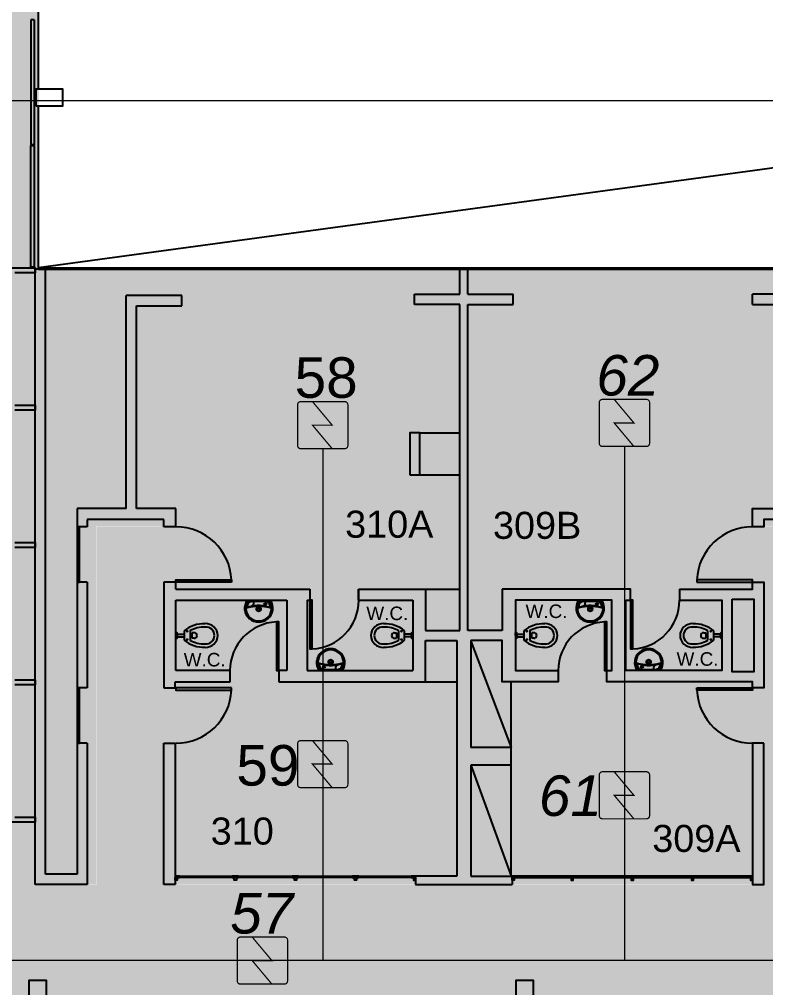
# Model space of a CAD drawing. Header units: metres. Extents: x -331 to 2982, y 362 to 2539.
# Drawn here: x 772.84 to 783.87, y 2203.98 to 2218.31 of the extents above; entities that cross this region are included whole.
import ezdxf
from ezdxf.enums import TextEntityAlignment as Align

# ---------------------------------------------------------------- set-up
doc = ezdxf.new("R2010")
doc.units = ezdxf.units.M
doc.layers.add('_corredores', color=251, linetype='Continuous', plot=False)
doc.layers.add('_salas', color=251, linetype='Continuous', plot=False)
for name, color, linetype in [('ALV', 251, 'Continuous'), ('CX', 251, 'Continuous'), ('Det', 251, 'Continuous'), ('DET. FUMAÇA', 1, 'Continuous'), ('Det_Vigas', 251, 'Continuous'), ('Div', 251, 'Continuous'), ('Est', 251, 'Continuous'), ('Mob', 251, 'Continuous'), ('Pis', 251, 'Continuous'), ('SALAS NOVAS', 7, 'Continuous'), ('Texto_Salas', 251, 'Continuous'), ('vid', 251, 'Continuous')]:
    doc.layers.add(name, color=color, linetype=linetype)
doc.styles.add('ARIAL', font='arial.ttf')
doc.styles.add('DESTAQUE', font='arial.ttf', dxfattribs={"height": 0.4})
doc.styles.add('X3G_ENTITY_1416C3BF', font='arial.ttf', dxfattribs={"height": 0.6})
doc.styles.add('X3G_ENTITY_1416C3C2', font='arial.ttf', dxfattribs={"height": 0.6})
doc.styles.add('X3G_ENTITY_1416C3C5', font='arial.ttf', dxfattribs={"height": 0.6})
doc.styles.add('X3G_ENTITY_1416C3C8', font='arial.ttf', dxfattribs={"height": 0.6})
doc.styles.add('X3G_ENTITY_1416C3CB', font='arial.ttf', dxfattribs={"height": 0.6})

# ---------------------------------------------------------------- blocks, each defined once
blk = doc.blocks.new('Detector de fumaça')
at = {"layer": 'DET. FUMAÇA', "linetype": 'Continuous', "lineweight": 15, "const_width": 0.0187}
blk.add_lwpolyline([(774.599, 539.816), (775.249, 539.816, -0.414214), (775.296, 539.769), (775.296, 539.167, -0.414214), (775.249, 539.12), (774.599, 539.12, -0.414214), (774.553, 539.167), (774.553, 539.769, -0.414214)], format="xyb", close=True, dxfattribs=at)
blk.add_lwpolyline([(774.773, 539.816), (775.064, 539.468), (774.773, 539.468), (775.064, 539.12)], dxfattribs=at)

msp = doc.modelspace()

# ---------------------------------------------------------------- hatches: boundary and pattern name
at = {"layer": '_corredores', "transparency": 33554508}
h = msp.add_hatch(color=256, dxfattribs=at)
h.dxf.hatch_style = 1
h.paths.add_polyline_path([(851.611, 2224.542), (870.381, 2224.542), (870.381, 2226.378), (870.191, 2226.378), (870.191, 2226.575), (870.005, 2226.762), (866.306, 2226.763), (866.29, 2226.729), (866.185, 2226.811), (865.424, 2227.572), (863.996, 2227.572), (862.567, 2227.572), (861.757, 2226.763), (861.722, 2226.763), (861.718, 2226.762), (861.705, 2226.761), (861.687, 2226.761), (858.092, 2226.763), (857.746, 2226.416), (857.399, 2226.763), (853.806, 2226.763), (853.79, 2226.729), (853.686, 2226.811), (852.924, 2227.572), (851.496, 2227.572), (849.749, 2227.572), (849.749, 2226.812), (849.609, 2226.812), (849.609, 2229.892), (844.805, 2229.892), (844.805, 2226.871), (844.864, 2226.812), (845.246, 2227.194), (845.628, 2226.812), (845.246, 2226.43), (844.805, 2226.871), (844.805, 2226.753), (844.815, 2226.763), (840.708, 2226.763), (840.376, 2226.43), (840.043, 2226.763), (836.436, 2226.763), (836.42, 2226.729), (836.316, 2226.811), (835.554, 2227.572), (834.126, 2227.572), (832.698, 2227.572), (831.888, 2226.763), (831.852, 2226.763), (831.849, 2226.762), (831.835, 2226.761), (831.817, 2226.761), (828.223, 2226.763), (827.876, 2226.416), (827.529, 2226.763), (823.936, 2226.763), (823.92, 2226.729), (823.815, 2226.811), (823.054, 2227.572), (821.626, 2227.572), (820.197, 2227.572), (819.387, 2226.763), (819.352, 2226.763), (819.348, 2226.762), (819.335, 2226.761), (819.317, 2226.761), (815.722, 2226.763), (815.376, 2226.416), (815.029, 2226.763), (811.436, 2226.763), (811.42, 2226.729), (811.315, 2226.811), (810.554, 2227.572), (809.126, 2227.572), (807.697, 2227.572), (806.887, 2226.763), (806.852, 2226.763), (806.848, 2226.762), (806.835, 2226.761), (806.817, 2226.761), (803.222, 2226.763), (802.876, 2226.416), (802.529, 2226.763), (798.936, 2226.763), (798.92, 2226.729), (798.815, 2226.811), (798.054, 2227.572), (796.626, 2227.572), (795.197, 2227.572), (794.387, 2226.763), (794.352, 2226.763), (794.348, 2226.762), (794.335, 2226.761), (794.317, 2226.761), (790.722, 2226.763), (790.376, 2226.416), (790.029, 2226.763), (786.436, 2226.763), (786.42, 2226.729), (786.315, 2226.811), (785.554, 2227.572), (784.126, 2227.572), (782.697, 2227.572), (781.887, 2226.763), (781.852, 2226.763), (781.848, 2226.762), (781.835, 2226.761), (781.817, 2226.761), (778.222, 2226.763), (777.876, 2226.416), (777.529, 2226.763), (773.936, 2226.763), (773.92, 2226.729), (773.816, 2226.811), (773.054, 2227.572), (771.626, 2227.572), (770.197, 2227.572), (769.387, 2226.763), (769.352, 2226.763), (769.348, 2226.762), (769.335, 2226.761), (769.317, 2226.761), (765.617, 2226.762), (765.431, 2226.575), (765.431, 2226.378), (765.241, 2226.378), (765.241, 2224.542), (770.086, 2224.542), (770.086, 2214.629), (770.226, 2214.629), (770.226, 2205.509), (767.338, 2205.509), (767.338, 2207.704), (766.211, 2207.704), (766.211, 2205.509), (751.111, 2205.509), (751.111, 2210.741), (749.911, 2210.741), (749.911, 2205.509), (746.061, 2205.509), (746.061, 2201.894), (748.431, 2201.894), (748.431, 2203.594), (748.031, 2203.594), (748.031, 2203.794), (754.456, 2203.794), (754.456, 2203.594), (754.131, 2203.594), (754.131, 2201.894), (754.456, 2201.894), (754.456, 2201.694), (754.456, 2201.169), (757.956, 2201.169), (757.956, 2203.569), (757.956, 2203.769), (768.011, 2203.769), (768.011, 2203.749), (768.816, 2203.749), (768.816, 2195.789), (767.986, 2195.789), (767.986, 2195.769), (762.346, 2195.769), (761.071, 2195.769), (761.071, 2193.044), (754.156, 2193.044), (752.481, 2193.044), (752.481, 2160.519), (752.481, 2157.069), (754.081, 2157.069), (754.081, 2160.544), (753.906, 2160.544), (753.906, 2163.419), (754.171, 2163.419), (754.171, 2187.629), (760.806, 2187.629), (760.806, 2187.719), (773.011, 2187.719), (775.861, 2187.719), (782.791, 2187.719), (782.791, 2190.319), (775.861, 2190.319), (772.986, 2190.319), (772.986, 2195.79), (771.756, 2195.789), (771.756, 2203.744), (773.121, 2203.744), (773.121, 2203.829), (845.141, 2203.829), (845.141, 2195.819), (845.261, 2195.819), (845.261, 2190.319), (839.761, 2190.319), (839.761, 2188.494), (845.261, 2188.494), (845.261, 2187.569), (849.661, 2187.569), (849.661, 2185.094), (852.261, 2185.094), (852.261, 2183.894), (853.061, 2183.894), (853.061, 2176.889), (852.261, 2176.889), (852.261, 2175.254), (853.061, 2175.254), (853.061, 2168.394), (852.261, 2168.394), (852.261, 2166.994), (853.061, 2166.994), (853.061, 2159.489), (825.261, 2159.489), (825.261, 2158.669), (814.561, 2158.669), (814.561, 2159.469), (811.031, 2159.469), (811.031, 2158.069), (813.081, 2158.069), (813.081, 2157.769), (812.881, 2157.769), (812.881, 2156.869), (827.081, 2156.869), (827.081, 2158.069), (854.661, 2158.069), (854.661, 2183.893), (855.756, 2183.893), (855.756, 2184.657), (854.661, 2184.657), (854.661, 2186.757), (855.756, 2186.757), (855.756, 2187.519), (852.011, 2187.519), (852.011, 2187.719), (870.321, 2187.719), (870.321, 2195.769), (866.411, 2195.769), (866.411, 2195.773), (852.411, 2195.789), (852.411, 2195.699), (852.411, 2190.369), (849.561, 2190.369), (849.561, 2205.509), (845.001, 2205.509), (845.001, 2208.659), (849.561, 2208.659), (849.561, 2208.919), (849.561, 2212.194), (852.211, 2212.194), (852.211, 2214.629), (851.611, 2214.629)])
h.paths.add_polyline_path([(845.931, 2221.609), (845.47, 2221.609), (845.47, 2222.029), (843.97, 2222.029), (843.97, 2221.609), (843.95, 2220.109), (845.93, 2220.109), (845.931, 2214.629), (846.008, 2214.629), (846.008, 2210.809), (843.811, 2210.809), (843.811, 2205.509), (835.011, 2205.509), (835.011, 2210.809), (833.811, 2210.809), (833.811, 2205.509), (825.011, 2205.509), (825.011, 2210.809), (823.811, 2210.809), (823.811, 2205.509), (815.011, 2205.509), (815.011, 2210.809), (813.811, 2210.809), (813.811, 2205.509), (805.011, 2205.509), (805.011, 2210.809), (803.811, 2210.809), (803.811, 2205.509), (795.011, 2205.509), (795.011, 2210.809), (793.811, 2210.809), (793.811, 2205.509), (785.011, 2205.509), (785.011, 2210.809), (783.811, 2210.809), (783.811, 2205.509), (775.011, 2205.509), (775.011, 2210.809), (773.981, 2210.809), (773.981, 2205.509), (773.196, 2205.509), (773.196, 2214.629), (773.126, 2214.629), (773.125, 2220.109), (775.146, 2220.109), (775.146, 2221.609), (775.126, 2221.609), (775.126, 2222.029), (773.626, 2222.029), (773.626, 2221.609), (773.166, 2221.609), (773.166, 2224.542), (845.931, 2224.541)], flags=16)
h.paths.add_polyline_path([(851.496, 2226.43), (851.114, 2226.812), (851.496, 2227.194), (851.878, 2226.812)], flags=16)
h.paths.add_polyline_path([(834.508, 2226.812), (834.126, 2226.43), (833.744, 2226.812), (834.126, 2227.194)], flags=16)
h.paths.add_polyline_path([(863.614, 2226.812), (863.996, 2227.194), (864.378, 2226.812), (863.996, 2226.43)], flags=16)
h.paths.add_polyline_path([(822.008, 2226.812), (821.626, 2226.43), (821.244, 2226.812), (821.626, 2227.194)], flags=16)
h.paths.add_polyline_path([(864.389, 2190.556), (864.551, 2190.634), (864.712, 2190.35), (866.013, 2191.248, -0.431733), (866.332, 2192.391), (865.598, 2193.79), (865.28, 2193.589), (865.172, 2193.734, -2.788173)], flags=16)
h.paths.add_polyline_path([(809.508, 2226.812), (809.126, 2226.43), (808.744, 2226.812), (809.126, 2227.194)], flags=16)
h.paths.add_polyline_path([(797.008, 2226.812), (796.626, 2226.43), (796.244, 2226.812), (796.626, 2227.194)], flags=16)
h.paths.add_polyline_path([(784.507, 2226.812), (784.126, 2226.43), (783.744, 2226.812), (784.126, 2227.194)], flags=16)
h.paths.add_polyline_path([(772.008, 2226.812), (771.626, 2226.43), (771.244, 2226.812), (771.626, 2227.194)], flags=16)
h.paths.add_polyline_path([(767.557, 2193.922), (767.41, 2193.819), (767.205, 2194.063), (766.31, 2193.169, -0.414214), (766.31, 2192.369), (767.205, 2191.475), (767.41, 2191.719), (767.557, 2191.616, -3.171595)], flags=16)
at = {"layer": '_salas', "transparency": 33554559}
h = msp.add_hatch(color=256, dxfattribs=at)
h.dxf.hatch_style = 1
h.paths.add_polyline_path([(823.809, 2210.811), (825.009, 2210.811), (825.009, 2205.511), (833.809, 2205.511), (833.809, 2210.811), (835.009, 2210.811), (835.009, 2205.511), (843.809, 2205.511), (843.809, 2210.811), (846.006, 2210.811), (846.006, 2214.631), (845.929, 2214.631), (773.194, 2214.631), (773.194, 2205.511), (773.979, 2205.511), (773.979, 2210.811), (775.009, 2210.811), (775.009, 2205.511), (783.809, 2205.511), (783.809, 2210.811), (785.009, 2210.811), (785.009, 2205.511), (793.809, 2205.511), (793.809, 2210.811), (795.009, 2210.811), (795.009, 2205.511), (803.809, 2205.511), (803.809, 2210.811), (805.009, 2210.811), (805.009, 2205.511), (813.809, 2205.511), (813.809, 2210.811), (815.009, 2210.811), (815.009, 2205.511), (823.809, 2205.511)])

# ---------------------------------------------------------------- linework, layer by layer
at = {"layer": 'ALV'}
for p, q in [((773.074, 2205.511), (773.074, 2214.611)), ((773.224, 2214.611), (773.074, 2214.611)), ((773.224, 2205.661), (773.224, 2214.611)), ((779.349, 2214.241), (779.349, 2214.611)), ((779.469, 2214.241), (779.469, 2214.611)), ((775.239, 2214.221), (774.419, 2214.221)), ((774.419, 2211.071), (774.419, 2214.221)), ((775.239, 2214.071), (775.239, 2214.221)), ((778.679, 2214.091), (778.679, 2214.241)), ((778.679, 2214.241), (779.349, 2214.241)), ((779.469, 2214.241), (780.139, 2214.241)), ((780.139, 2214.091), (780.139, 2214.241)), ((783.674, 2214.091), (783.674, 2214.241)), ((784.349, 2214.241), (783.674, 2214.241)), ((774.569, 2211.071), (774.569, 2214.071)), ((774.569, 2214.071), (775.239, 2214.071)), ((779.349, 2214.091), (778.679, 2214.091)), ((779.349, 2209.269), (779.349, 2214.091)), ((779.469, 2209.269), (779.469, 2214.091)), ((779.469, 2214.091), (780.139, 2214.091)), ((783.674, 2214.091), (784.249, 2214.091)), ((774.419, 2211.071), (773.694, 2211.071)), ((773.694, 2211.071), (773.694, 2210.801)), ((775.154, 2211.071), (774.569, 2211.071)), ((775.154, 2210.801), (775.154, 2211.071)), ((774.974, 2210.911), (773.844, 2210.911)), ((773.844, 2210.911), (773.844, 2210.801)), ((774.974, 2210.801), (774.974, 2210.911)), ((773.844, 2210.801), (773.694, 2210.801)), ((775.154, 2210.801), (774.974, 2210.801)), ((773.694, 2209.981), (773.694, 2208.421)), ((773.844, 2209.981), (773.694, 2209.981)), ((773.844, 2209.981), (773.844, 2208.421)), ((775.154, 2209.981), (774.974, 2209.981)), ((774.974, 2209.981), (774.974, 2208.421)), ((775.154, 2209.881), (775.154, 2209.981)), ((775.154, 2209.881), (777.134, 2209.881)), ((777.134, 2209.881), (777.134, 2209.714)), ((777.854, 2209.881), (777.854, 2209.714)), ((777.854, 2209.714), (777.854, 2209.881)), ((777.854, 2209.881), (778.844, 2209.881)), ((778.844, 2209.881), (778.844, 2209.269)), ((780.964, 2209.881), (779.974, 2209.881)), ((779.974, 2209.881), (779.974, 2209.269)), ((775.154, 2208.674), (775.154, 2209.714)), ((775.154, 2209.714), (776.794, 2209.714)), ((776.794, 2209.714), (776.794, 2208.674)), ((777.094, 2209.714), (777.094, 2208.674)), ((777.094, 2209.714), (777.134, 2209.714)), ((777.854, 2209.714), (778.654, 2209.714)), ((778.654, 2209.714), (778.654, 2208.674)), ((778.844, 2209.269), (779.304, 2209.269)), ((778.844, 2209.269), (779.349, 2209.269)), ((779.974, 2209.269), (779.469, 2209.269)), ((778.844, 2208.506), (778.844, 2209.119)), ((778.844, 2209.119), (779.304, 2209.119)), ((779.304, 2209.119), (779.304, 2205.636)), ((779.514, 2209.119), (779.514, 2207.536)), ((775.954, 2208.674), (775.154, 2208.674)), ((775.954, 2208.506), (775.954, 2208.674)), ((776.794, 2208.674), (776.674, 2208.674)), ((776.674, 2208.674), (776.674, 2208.506)), ((777.094, 2208.674), (778.654, 2208.674)), ((773.844, 2208.421), (773.694, 2208.421)), ((774.974, 2208.421), (775.144, 2208.421)), ((775.144, 2208.421), (775.144, 2208.506)), ((775.144, 2208.506), (775.954, 2208.506)), ((776.674, 2208.506), (778.844, 2208.506)), ((773.694, 2207.601), (773.694, 2205.661)), ((773.844, 2207.601), (773.694, 2207.601)), ((773.844, 2207.601), (773.844, 2205.511)), ((774.974, 2207.601), (775.144, 2207.601)), ((774.974, 2205.511), (774.974, 2207.601)), ((775.144, 2207.601), (775.144, 2205.511)), ((780.109, 2207.536), (779.514, 2207.536)), ((780.109, 2207.276), (780.109, 2207.536)), ((779.514, 2207.276), (779.514, 2205.636)), ((780.109, 2207.276), (779.514, 2207.276)), ((773.694, 2205.661), (773.224, 2205.661)), ((773.844, 2205.511), (773.074, 2205.511)), ((775.144, 2205.511), (774.974, 2205.511)), ((779.304, 2205.636), (778.694, 2205.636)), ((778.694, 2205.636), (778.694, 2205.511)), ((778.694, 2205.511), (779.409, 2205.511)), ((779.409, 2205.511), (780.124, 2205.511)), ((779.514, 2205.636), (780.124, 2205.636)), ((780.124, 2205.636), (780.124, 2205.511))]:
    msp.add_line(p, q, dxfattribs=at)
for points in [[(784.569, 2211.071), (785.144, 2211.071), (785.144, 2210.801), (784.974, 2210.801), (784.974, 2210.911), (783.844, 2210.911), (783.844, 2210.801), (783.674, 2210.801), (783.674, 2211.071), (784.249, 2211.071)], [(782.594, 2209.881), (783.674, 2209.881), (783.674, 2209.981), (783.844, 2209.981), (783.844, 2208.421), (783.674, 2208.421), (783.674, 2208.506), (781.524, 2208.506), (781.524, 2208.674), (781.594, 2208.674), (781.594, 2209.714), (780.174, 2209.714), (780.174, 2208.674), (780.804, 2208.674), (780.804, 2208.506), (779.974, 2208.506), (779.974, 2209.119), (779.514, 2209.119)], [(781.804, 2209.714), (781.874, 2209.714), (781.874, 2209.881), (779.974, 2209.881)], [(782.594, 2209.881), (782.594, 2209.714), (783.224, 2209.714), (783.224, 2208.674), (781.804, 2208.674), (781.804, 2209.714)], [(781.884, 2205.615), (781.884, 2205.575), (781.914, 2205.575), (781.914, 2205.615)]]:
    msp.add_lwpolyline(points, dxfattribs=at)
for points in [[(783.374, 2209.731), (783.694, 2209.731), (783.694, 2208.656), (783.374, 2208.656)], [(783.844, 2207.601), (783.674, 2207.601), (783.674, 2205.511), (783.844, 2205.511)], [(783.67, 2205.635), (780.128, 2205.635), (780.128, 2205.615), (783.67, 2205.615)], [(781.851, 2205.635), (781.897, 2205.635), (781.897, 2205.615), (781.851, 2205.615), (781.851, 2205.614), (781.898, 2205.614), (781.898, 2205.636), (781.851, 2205.636)], [(781.898, 2205.636), (781.901, 2205.636), (781.901, 2205.614), (781.898, 2205.614)], [(781.947, 2205.635), (781.902, 2205.635), (781.902, 2205.615), (781.947, 2205.615), (781.947, 2205.614), (781.901, 2205.614), (781.901, 2205.636), (781.947, 2205.636)]]:
    msp.add_lwpolyline(points, close=True, dxfattribs=at)
at = {"layer": 'CX', "color": 251}
msp.add_lwpolyline([(773.084, 2217.026), (773.484, 2217.026), (773.484, 2217.276), (773.084, 2217.276)], close=True, dxfattribs=at)
at = {"layer": 'CX'}
for points in [[(773.694, 2210.801), (773.694, 2209.981), (773.729, 2209.981), (773.729, 2210.801)], [(775.974, 2209.981), (775.154, 2209.981), (775.154, 2210.016), (775.974, 2210.016)], [(782.854, 2209.981), (783.674, 2209.981), (783.674, 2210.016), (782.854, 2210.016)], [(777.169, 2208.994), (777.169, 2209.714), (777.134, 2209.714), (777.134, 2208.994)], [(781.909, 2208.994), (781.909, 2209.714), (781.874, 2209.714), (781.874, 2208.994)], [(776.639, 2209.394), (776.639, 2208.674), (776.674, 2208.674), (776.674, 2209.394)], [(781.489, 2209.394), (781.489, 2208.674), (781.524, 2208.674), (781.524, 2209.394)], [(773.694, 2208.421), (773.694, 2207.601), (773.729, 2207.601), (773.729, 2208.421)], [(775.974, 2208.421), (775.154, 2208.421), (775.154, 2208.386), (775.974, 2208.386)], [(782.854, 2208.421), (783.674, 2208.421), (783.674, 2208.386), (782.854, 2208.386)], [(775.147, 2205.636), (775.144, 2205.636), (775.144, 2205.614), (775.147, 2205.614)], [(775.207, 2205.635), (775.148, 2205.635), (775.148, 2205.615), (775.207, 2205.615), (775.207, 2205.614), (775.147, 2205.614), (775.147, 2205.636), (775.207, 2205.636)], [(775.984, 2205.635), (776.029, 2205.635), (776.029, 2205.615), (775.984, 2205.615), (775.984, 2205.614), (776.03, 2205.614), (776.03, 2205.636), (775.984, 2205.636)], [(776.033, 2205.636), (776.03, 2205.636), (776.03, 2205.614), (776.033, 2205.614)], [(776.08, 2205.635), (776.034, 2205.635), (776.034, 2205.615), (776.08, 2205.615), (776.08, 2205.614), (776.033, 2205.614), (776.033, 2205.636), (776.08, 2205.636)], [(776.871, 2205.635), (776.917, 2205.635), (776.917, 2205.615), (776.871, 2205.615), (776.871, 2205.614), (776.918, 2205.614), (776.918, 2205.636), (776.871, 2205.636)], [(776.921, 2205.636), (776.918, 2205.636), (776.918, 2205.614), (776.921, 2205.614)], [(776.967, 2205.635), (776.922, 2205.635), (776.922, 2205.615), (776.967, 2205.615), (776.967, 2205.614), (776.921, 2205.614), (776.921, 2205.636), (776.967, 2205.636)], [(777.759, 2205.635), (777.804, 2205.635), (777.804, 2205.615), (777.759, 2205.615), (777.759, 2205.614), (777.805, 2205.614), (777.805, 2205.636), (777.759, 2205.636)], [(777.808, 2205.636), (777.805, 2205.636), (777.805, 2205.614), (777.808, 2205.614)], [(777.855, 2205.635), (777.809, 2205.635), (777.809, 2205.615), (777.855, 2205.615), (777.855, 2205.614), (777.808, 2205.614), (777.808, 2205.636), (777.855, 2205.636)], [(778.631, 2205.635), (778.69, 2205.635), (778.69, 2205.615), (778.631, 2205.615), (778.631, 2205.614), (778.691, 2205.614), (778.691, 2205.636), (778.631, 2205.636)], [(778.691, 2205.636), (778.694, 2205.636), (778.694, 2205.614), (778.691, 2205.614)], [(780.127, 2205.636), (780.124, 2205.636), (780.124, 2205.614), (780.127, 2205.614)], [(780.187, 2205.635), (780.128, 2205.635), (780.128, 2205.615), (780.187, 2205.615), (780.187, 2205.614), (780.127, 2205.614), (780.127, 2205.636), (780.187, 2205.636)], [(780.964, 2205.635), (781.009, 2205.635), (781.009, 2205.615), (780.964, 2205.615), (780.964, 2205.614), (781.01, 2205.614), (781.01, 2205.636), (780.964, 2205.636)], [(781.01, 2205.636), (781.013, 2205.636), (781.013, 2205.614), (781.01, 2205.614)], [(781.06, 2205.635), (781.014, 2205.635), (781.014, 2205.615), (781.06, 2205.615), (781.06, 2205.614), (781.013, 2205.614), (781.013, 2205.636), (781.06, 2205.636)], [(782.739, 2205.635), (782.784, 2205.635), (782.784, 2205.615), (782.739, 2205.615), (782.739, 2205.614), (782.785, 2205.614), (782.785, 2205.636), (782.739, 2205.636)], [(782.785, 2205.636), (782.788, 2205.636), (782.788, 2205.614), (782.785, 2205.614)], [(782.835, 2205.635), (782.789, 2205.635), (782.789, 2205.615), (782.835, 2205.615), (782.835, 2205.614), (782.788, 2205.614), (782.788, 2205.636), (782.835, 2205.636)], [(783.611, 2205.635), (783.67, 2205.635), (783.67, 2205.615), (783.611, 2205.615), (783.611, 2205.614), (783.671, 2205.614), (783.671, 2205.636), (783.611, 2205.636)], [(783.671, 2205.636), (783.674, 2205.636), (783.674, 2205.614), (783.671, 2205.614)]]:
    msp.add_lwpolyline(points, close=True, dxfattribs=at)
for points in [[(775.174, 2205.615), (775.174, 2205.575), (775.144, 2205.575), (775.144, 2205.615)], [(776.047, 2205.615), (776.047, 2205.575), (776.017, 2205.575), (776.017, 2205.615)], [(776.934, 2205.615), (776.934, 2205.575), (776.904, 2205.575), (776.904, 2205.615)], [(777.822, 2205.615), (777.822, 2205.575), (777.792, 2205.575), (777.792, 2205.615)], [(778.664, 2205.615), (778.664, 2205.575), (778.694, 2205.575), (778.694, 2205.615)], [(780.154, 2205.615), (780.154, 2205.575), (780.124, 2205.575), (780.124, 2205.615)], [(780.997, 2205.615), (780.997, 2205.575), (781.027, 2205.575), (781.027, 2205.615)], [(782.772, 2205.615), (782.772, 2205.575), (782.802, 2205.575), (782.802, 2205.615)], [(783.644, 2205.615), (783.644, 2205.575), (783.674, 2205.575), (783.674, 2205.615)]]:
    msp.add_lwpolyline(points, dxfattribs=at)
at = {"layer": 'CX', "color": 251, "true_color": 0x606060}
for centre, radius, start, end in [((775.154, 2209.981), 0.821, 2.4441, 90), ((783.674, 2209.981), 0.821, 90, 177.5559), ((777.134, 2209.714), 0.721, 272.783, 0), ((781.874, 2209.714), 0.721, 272.783, 0), ((776.674, 2208.674), 0.721, 92.783, 180), ((781.524, 2208.674), 0.721, 92.783, 180), ((775.154, 2208.421), 0.821, 270, 357.5559), ((783.674, 2208.421), 0.821, 182.4441, 270)]:
    msp.add_arc(centre, radius, start, end, dxfattribs=at)
at = {"layer": 'Det', "color": 251}
msp.add_line((841.129, 2223.891), (773.124, 2214.631), dxfattribs=at)
at = {"layer": 'Det_Vigas', "color": 251}
for p, q in [((775.332, 2205.615), (775.257, 2205.615)), ((776.071, 2205.615), (775.996, 2205.615)), ((776.957, 2205.614), (776.882, 2205.614)), ((777.768, 2205.615), (777.843, 2205.615)), ((778.769, 2205.511), (778.879, 2205.511)), ((781.048, 2205.615), (780.973, 2205.615)), ((781.937, 2205.615), (781.862, 2205.615)), ((782.823, 2205.615), (782.748, 2205.615))]:
    msp.add_line(p, q, dxfattribs=at)
for points in [[(770.224, 2214.631), (773.074, 2214.631), (773.074, 2214.556), (772.772, 2214.556)], [(772.772, 2212.6), (773.074, 2212.6), (773.074, 2212.525), (772.772, 2212.525)], [(772.772, 2210.57), (773.074, 2210.57), (773.074, 2210.495), (772.772, 2210.495)], [(772.772, 2208.539), (773.074, 2208.539), (773.074, 2208.464), (772.772, 2208.464)], [(772.772, 2206.508), (773.074, 2206.508), (773.074, 2206.433), (770.479, 2206.433)]]:
    msp.add_lwpolyline(points, dxfattribs=at)
at = {"layer": 'Div', "color": 230, "linetype": 'Continuous', "lineweight": 0}
msp.add_line((871.492, 2217.102), (742.965, 2217.102), dxfattribs=at)
at = {"layer": 'Div', "color": 150, "linetype": 'Continuous', "lineweight": 0}
for p, q in [((777.324, 2211.957), (777.324, 2204.388)), ((781.782, 2211.99), (781.782, 2204.388)), ((847.093, 2204.388), (750.816, 2204.388))]:
    msp.add_line(p, q, dxfattribs=at)
at = {"layer": 'Est'}
msp.add_lwpolyline([(778.609, 2211.571), (778.759, 2211.571), (778.759, 2212.191), (778.609, 2212.191)], close=True, dxfattribs=at)
at = {"layer": 'Est', "color": 251}
for points in [[(772.984, 2203.546), (772.984, 2204.096), (773.234, 2204.096), (773.234, 2203.546)], [(780.184, 2203.546), (780.184, 2204.096), (780.434, 2204.096), (780.434, 2203.546)]]:
    msp.add_lwpolyline(points, close=True, dxfattribs=at)
at = {"layer": 'Mob'}
for p, q in [((778.759, 2212.191), (779.349, 2212.191)), ((778.759, 2211.571), (779.349, 2211.571)), ((778.844, 2209.881), (779.349, 2209.881)), ((776.201, 2209.711), (776.552, 2209.711)), ((781.101, 2209.714), (781.452, 2209.714)), ((775.154, 2209.194), (775.154, 2209.234)), ((775.154, 2209.234), (775.165, 2209.234)), ((775.274, 2209.264), (775.274, 2209.124)), ((775.362, 2209.264), (775.362, 2209.124)), ((775.393, 2209.153), (775.393, 2209.234)), ((775.422, 2209.234), (775.393, 2209.234)), ((778.386, 2209.234), (778.415, 2209.234)), ((778.415, 2209.234), (778.415, 2209.153)), ((778.446, 2209.124), (778.446, 2209.264)), ((778.534, 2209.124), (778.534, 2209.264)), ((778.654, 2209.234), (778.643, 2209.234)), ((778.654, 2209.194), (778.654, 2209.234)), ((780.174, 2209.194), (780.174, 2209.234)), ((780.174, 2209.234), (780.185, 2209.234)), ((780.294, 2209.264), (780.294, 2209.124)), ((780.382, 2209.264), (780.382, 2209.124)), ((780.413, 2209.153), (780.413, 2209.234)), ((780.442, 2209.234), (780.413, 2209.234)), ((782.956, 2209.234), (782.985, 2209.234)), ((782.985, 2209.234), (782.985, 2209.153)), ((783.016, 2209.124), (783.016, 2209.264)), ((783.104, 2209.124), (783.104, 2209.264)), ((783.224, 2209.234), (783.213, 2209.234)), ((783.224, 2209.194), (783.224, 2209.234)), ((775.154, 2209.194), (775.154, 2209.153)), ((775.154, 2209.153), (775.165, 2209.153)), ((775.174, 2209.214), (775.174, 2209.225)), ((775.174, 2209.214), (775.174, 2209.174)), ((775.174, 2209.214), (775.274, 2209.214)), ((775.174, 2209.174), (775.274, 2209.174)), ((775.174, 2209.174), (775.174, 2209.163)), ((775.422, 2209.153), (775.393, 2209.153)), ((778.386, 2209.153), (778.415, 2209.153)), ((778.634, 2209.214), (778.534, 2209.214)), ((778.634, 2209.174), (778.534, 2209.174)), ((778.634, 2209.214), (778.634, 2209.225)), ((778.634, 2209.174), (778.634, 2209.214)), ((778.634, 2209.174), (778.634, 2209.163)), ((778.654, 2209.153), (778.643, 2209.153)), ((778.654, 2209.194), (778.654, 2209.153)), ((780.174, 2209.194), (780.174, 2209.153)), ((780.174, 2209.153), (780.185, 2209.153)), ((780.194, 2209.214), (780.194, 2209.225)), ((780.194, 2209.214), (780.194, 2209.174)), ((780.194, 2209.214), (780.294, 2209.214)), ((780.194, 2209.174), (780.294, 2209.174)), ((780.194, 2209.174), (780.194, 2209.163)), ((780.442, 2209.153), (780.413, 2209.153)), ((782.956, 2209.153), (782.985, 2209.153)), ((783.204, 2209.214), (783.104, 2209.214)), ((783.204, 2209.174), (783.104, 2209.174)), ((783.204, 2209.214), (783.204, 2209.225)), ((783.204, 2209.174), (783.204, 2209.214)), ((783.204, 2209.174), (783.204, 2209.163)), ((783.224, 2209.153), (783.213, 2209.153)), ((783.224, 2209.194), (783.224, 2209.153)), ((777.617, 2208.674), (777.266, 2208.674)), ((782.317, 2208.674), (781.966, 2208.674)), ((778.844, 2208.506), (779.304, 2208.506))]:
    msp.add_line(p, q, dxfattribs=at)
at = {"layer": 'Mob', "ltscale": 0.8}
for p, q in [((779.514, 2209.111), (780.109, 2207.536)), ((779.514, 2207.276), (780.109, 2205.636))]:
    msp.add_line(p, q, dxfattribs=at)
at = {"layer": 'Mob'}
for points in [[(776.377, 2209.703, 0.019765), (776.251, 2209.698, 0.055725), (776.233, 2209.696, 0.26837), (776.2, 2209.66, 0.08527), (776.188, 2209.572, 0.373975), (776.377, 2209.408, 0.373975), (776.567, 2209.572, 0.08527), (776.555, 2209.66, 0.26837), (776.521, 2209.696, 0.055725), (776.503, 2209.698, 0.019765)], [(781.277, 2209.703, 0.019765), (781.151, 2209.698, 0.055725), (781.133, 2209.696, 0.26837), (781.1, 2209.66, 0.08527), (781.088, 2209.572, 0.373975), (781.277, 2209.408, 0.373975), (781.467, 2209.572, 0.08527), (781.455, 2209.66, 0.26837), (781.421, 2209.696, 0.055725), (781.403, 2209.698, 0.019765)], [(777.441, 2208.684, 0.019765), (777.567, 2208.689, 0.055725), (777.585, 2208.692, 0.26837), (777.618, 2208.728, 0.08527), (777.63, 2208.815, 0.373975), (777.441, 2208.98, 0.373975), (777.251, 2208.815, 0.08527), (777.263, 2208.728, 0.26837), (777.297, 2208.692, 0.055725), (777.315, 2208.689, 0.019765)], [(782.141, 2208.684, 0.019765), (782.267, 2208.689, 0.055725), (782.285, 2208.692, 0.26837), (782.318, 2208.728, 0.08527), (782.33, 2208.815, 0.373975), (782.141, 2208.98, 0.373975), (781.951, 2208.815, 0.08527), (781.963, 2208.728, 0.26837), (781.997, 2208.692, 0.055725), (782.015, 2208.689, 0.019765)]]:
    msp.add_lwpolyline(points, format="xyb", close=True, dxfattribs=at)
for points in [[(776.552, 2209.606, 0.09339), (776.539, 2209.66, 0.281673), (776.494, 2209.693, 0.022774), (776.404, 2209.698), (776.377, 2209.698), (776.35, 2209.698, 0.022774), (776.26, 2209.693, 0.281673), (776.215, 2209.66, 0.09339), (776.203, 2209.606)], [(776.213, 2209.602, -0.467154), (776.215, 2209.609, -0.039312), (776.282, 2209.633, 0.320715), (776.301, 2209.653, 0.032811), (776.305, 2209.691)], [(781.452, 2209.606, 0.09339), (781.439, 2209.66, 0.281673), (781.394, 2209.693, 0.022774), (781.304, 2209.698), (781.277, 2209.698), (781.25, 2209.698, 0.022774), (781.16, 2209.693, 0.281673), (781.115, 2209.66, 0.09339), (781.103, 2209.606)], [(781.113, 2209.602, -0.467154), (781.115, 2209.609, -0.039312), (781.182, 2209.633, 0.320715), (781.201, 2209.653, 0.032811), (781.205, 2209.691)], [(776.552, 2209.606, -0.557482), (776.544, 2209.601, 0.068592), (776.44, 2209.631, 0.02486), (776.377, 2209.636, 0.02486), (776.314, 2209.631, 0.068592), (776.21, 2209.601, -0.557482), (776.203, 2209.606)], [(776.545, 2209.601, 0.072415), (776.377, 2209.624, 0.072415), (776.21, 2209.601)], [(781.452, 2209.606, -0.557482), (781.444, 2209.601, 0.068592), (781.34, 2209.631, 0.02486), (781.277, 2209.636, 0.02486), (781.214, 2209.631, 0.068592), (781.11, 2209.601, -0.557482), (781.103, 2209.606)], [(781.445, 2209.601, 0.072415), (781.277, 2209.624, 0.072415), (781.11, 2209.601)], [(777.266, 2208.781, -0.557482), (777.274, 2208.786, 0.068592), (777.378, 2208.756, 0.02486), (777.441, 2208.751, 0.02486), (777.504, 2208.756, 0.068592), (777.608, 2208.786, -0.557482), (777.615, 2208.781)], [(777.266, 2208.781, 0.09339), (777.279, 2208.728, 0.281673), (777.324, 2208.695, 0.022774), (777.414, 2208.689), (777.441, 2208.689), (777.468, 2208.689, 0.022774), (777.558, 2208.695, 0.281673), (777.603, 2208.728, 0.09339), (777.615, 2208.781)], [(777.273, 2208.786, 0.072415), (777.441, 2208.763, 0.072415), (777.608, 2208.786)], [(777.605, 2208.785, -0.467154), (777.603, 2208.778, -0.039312), (777.536, 2208.754, 0.320715), (777.517, 2208.734, 0.032811), (777.513, 2208.696)], [(781.966, 2208.781, -0.557482), (781.974, 2208.786, 0.068592), (782.078, 2208.756, 0.02486), (782.141, 2208.751, 0.02486), (782.204, 2208.756, 0.068592), (782.308, 2208.786, -0.557482), (782.315, 2208.781)], [(781.966, 2208.781, 0.09339), (781.979, 2208.728, 0.281673), (782.024, 2208.695, 0.022774), (782.114, 2208.689), (782.141, 2208.689), (782.168, 2208.689, 0.022774), (782.258, 2208.695, 0.281673), (782.303, 2208.728, 0.09339), (782.315, 2208.781)], [(781.973, 2208.786, 0.072415), (782.141, 2208.763, 0.072415), (782.308, 2208.786)], [(782.305, 2208.785, -0.467154), (782.303, 2208.778, -0.039312), (782.236, 2208.754, 0.320715), (782.217, 2208.734, 0.032811), (782.213, 2208.696)]]:
    msp.add_lwpolyline(points, format="xyb", dxfattribs=at)
for points in [[(780.109, 2207.536), (780.109, 2208.506)], [(780.109, 2205.636), (780.109, 2207.276)]]:
    msp.add_lwpolyline(points, dxfattribs=at)
for centre, radius in [((776.476, 2209.657), 0.0158), ((781.376, 2209.657), 0.0158), ((776.377, 2209.583), 0.0328), ((776.377, 2209.583), 0.0203), ((781.277, 2209.583), 0.0328), ((781.277, 2209.583), 0.0203), ((775.32, 2209.256), 0.00707), ((778.488, 2209.256), 0.00707), ((780.34, 2209.256), 0.00707), ((783.058, 2209.256), 0.00707), ((775.32, 2209.132), 0.00707), ((778.488, 2209.132), 0.00707), ((780.34, 2209.132), 0.00707), ((783.058, 2209.132), 0.00707), ((777.441, 2208.804), 0.0328), ((777.441, 2208.804), 0.0203), ((782.141, 2208.804), 0.0328), ((782.141, 2208.804), 0.0203), ((777.342, 2208.73), 0.0158), ((782.042, 2208.73), 0.0158)]:
    msp.add_circle(centre, radius, dxfattribs=at)
for centre, radius, start, end in [((776.435, 2209.589), 0.266, 151.9123, 184.0939), ((776.319, 2209.589), 0.266, 355.9061, 27.7353), ((781.335, 2209.589), 0.266, 151.9123, 184.0939), ((781.103, 2209.711), 0.0027, 90, 152.2647), ((781.452, 2209.711), 0.0027, 27.7353, 90), ((781.219, 2209.589), 0.266, 355.9061, 27.7353), ((776.377, 2209.599), 0.209, 187.9818, 270), ((776.377, 2209.599), 0.209, 270, 352.0182), ((781.277, 2209.599), 0.209, 187.9818, 270), ((781.277, 2209.599), 0.209, 270, 352.0182), ((775.165, 2209.225), 0.00935, 0, 90), ((775.568, 2208.904), 0.464, 87.9363, 129.3021), ((775.568, 2208.904), 0.414, 87.9363, 119.8675), ((775.425, 2209.192), 0.043, 1.2038, 93.3189), ((775.595, 2209.19), 0.179, 1.2038, 93.3189), ((775.595, 2209.19), 0.129, 1.2038, 93.3189), ((778.213, 2209.19), 0.179, 86.6811, 178.7962), ((778.213, 2209.19), 0.129, 86.6811, 178.7962), ((778.24, 2208.904), 0.464, 50.6979, 92.0637), ((778.24, 2208.904), 0.414, 60.1325, 92.0637), ((778.383, 2209.192), 0.043, 86.6811, 178.7962), ((778.643, 2209.225), 0.00935, 90, 180), ((780.185, 2209.225), 0.00935, 0, 90), ((780.588, 2208.904), 0.464, 87.9363, 129.3021), ((780.588, 2208.904), 0.414, 87.9363, 119.8675), ((780.445, 2209.192), 0.043, 1.2038, 93.3189), ((780.615, 2209.19), 0.179, 1.2038, 93.3189), ((780.615, 2209.19), 0.129, 1.2038, 93.3189), ((782.783, 2209.19), 0.179, 86.6811, 178.7962), ((782.783, 2209.19), 0.129, 86.6811, 178.7962), ((782.81, 2208.904), 0.464, 50.6979, 92.0637), ((782.81, 2208.904), 0.414, 60.1325, 92.0637), ((782.953, 2209.192), 0.043, 86.6811, 178.7962), ((783.213, 2209.225), 0.00935, 90, 180), ((775.165, 2209.163), 0.00935, 270, 0), ((775.568, 2209.483), 0.464, 230.6979, 272.0637), ((775.568, 2209.483), 0.414, 240.1325, 272.0637), ((775.425, 2209.196), 0.043, 266.6811, 358.7962), ((775.595, 2209.197), 0.179, 266.6811, 358.7962), ((775.595, 2209.197), 0.129, 266.6811, 358.7962), ((778.213, 2209.197), 0.179, 181.2038, 273.3189), ((778.213, 2209.197), 0.129, 181.2038, 273.3189), ((778.24, 2209.483), 0.464, 267.9363, 309.3021), ((778.24, 2209.483), 0.414, 267.9363, 299.8675), ((778.383, 2209.196), 0.043, 181.2038, 273.3189), ((778.643, 2209.163), 0.00935, 180, 270), ((780.185, 2209.163), 0.00935, 270, 0), ((780.588, 2209.483), 0.464, 230.6979, 272.0637), ((780.588, 2209.483), 0.414, 240.1325, 272.0637), ((780.445, 2209.196), 0.043, 266.6811, 358.7962), ((780.615, 2209.197), 0.179, 266.6811, 358.7962), ((780.615, 2209.197), 0.129, 266.6811, 358.7962), ((782.783, 2209.197), 0.179, 181.2038, 273.3189), ((782.783, 2209.197), 0.129, 181.2038, 273.3189), ((782.81, 2209.483), 0.464, 267.9363, 309.3021), ((782.81, 2209.483), 0.414, 267.9363, 299.8675), ((782.953, 2209.196), 0.043, 181.2038, 273.3189), ((783.213, 2209.163), 0.00935, 180, 270), ((777.441, 2208.789), 0.209, 90, 172.0182), ((777.441, 2208.789), 0.209, 7.9818, 90), ((782.141, 2208.789), 0.209, 90, 172.0182), ((782.141, 2208.789), 0.209, 7.9818, 90), ((777.499, 2208.799), 0.266, 175.9061, 207.7353), ((777.383, 2208.799), 0.266, 331.9123, 4.0939), ((782.199, 2208.799), 0.266, 175.9061, 207.7353), ((782.083, 2208.799), 0.266, 331.9123, 4.0939), ((781.966, 2208.676), 0.0027, 207.7353, 270), ((782.315, 2208.676), 0.0027, 270, 332.2647)]:
    msp.add_arc(centre, radius, start, end, dxfattribs=at)
at = {"layer": 'Pis', "color": 251, "ltscale": 500}
for p, q in [((773.124, 2217.276), (773.124, 2220.111)), ((773.124, 2214.631), (773.124, 2217.026))]:
    msp.add_line(p, q, dxfattribs=at)
at = {"layer": 'vid', "color": 251, "ltscale": 5}
for p, q in [((773.059, 2218.299), (773.009, 2218.299)), ((773.009, 2218.299), (773.009, 2216.449)), ((773.059, 2218.299), (773.059, 2216.449)), ((773.059, 2216.449), (773.009, 2216.449))]:
    msp.add_line(p, q, dxfattribs=at)
at = {"layer": 'vid', "color": 251}
for p, q in [((773.124, 2214.631), (845.929, 2214.631)), ((773.124, 2214.611), (845.929, 2214.611))]:
    msp.add_line(p, q, dxfattribs=at)
at = {"layer": 'vid', "color": 251, "ltscale": 5}
msp.add_lwpolyline([(773.009, 2216.441), (773.059, 2216.441), (773.059, 2214.641), (773.009, 2214.641)], close=True, dxfattribs=at)
at = {"layer": 'vid'}
msp.add_lwpolyline([(775.148, 2205.635), (778.69, 2205.635), (778.69, 2205.615), (775.148, 2205.615)], close=True, dxfattribs=at)

# ---------------------------------------------------------------- block references
at = {"layer": 'DET. FUMAÇA', "linetype": 'Continuous', "lineweight": 0}
for p in [(6.858, 1672.87), (2.399, 1672.837), (2.399, 1667.823), (6.858, 1667.362), (1.508, 1664.917)]:
    msp.add_blockref('Detector de fumaça', p, dxfattribs=at)

# ---------------------------------------------------------------- texts
at = {"layer": 'Div', "color": 5, "linetype": 'Continuous', "lineweight": 0, "true_color": 0x0000ff, "char_height": 0.6, "attachment_point": 1}
for s, insert, style in [('58', (776.908, 2213.309), 'X3G_ENTITY_1416C3C5'), ('{\\fArial|b0|i1|c0|p34;62}', (781.367, 2213.342), 'X3G_ENTITY_1416C3C8'), ('59', (776.047, 2207.573), 'X3G_ENTITY_1416C3C2'), ('{\\fArial|b0|i1|c0|p34;61}', (780.518, 2207.124), 'X3G_ENTITY_1416C3CB'), ('{\\fArial|b0|i1|c0|p34;57}', (775.956, 2205.385), 'X3G_ENTITY_1416C3BF')]:
    msp.add_mtext_dynamic_manual_height_columns(s, width=13.3188, gutter_width=2.5, heights=[0], dxfattribs=dict(at, insert=insert, style=style))
at = {"layer": 'SALAS NOVAS', "color": 251, "style": 'DESTAQUE'}
for s, p in [('310A', (778.307, 2210.64)), ('309B', (780.492, 2210.623)), ('310', (776.134, 2206.101)), ('309A', (782.846, 2205.992))]:
    msp.add_text(s, height=0.4, dxfattribs=at).set_placement(p, align=Align.CENTER)
at = {"layer": 'Texto_Salas', "color": 251, "char_height": 0.2, "width": 2.2626, "attachment_point": 2, "style": 'ARIAL'}
for insert in [(778.278, 2209.621), (780.631, 2209.652), (782.863, 2208.946), (775.579, 2208.936)]:
    msp.add_mtext('W.C.', dxfattribs=dict(at, insert=insert))

doc.saveas('drawing.dxf')
